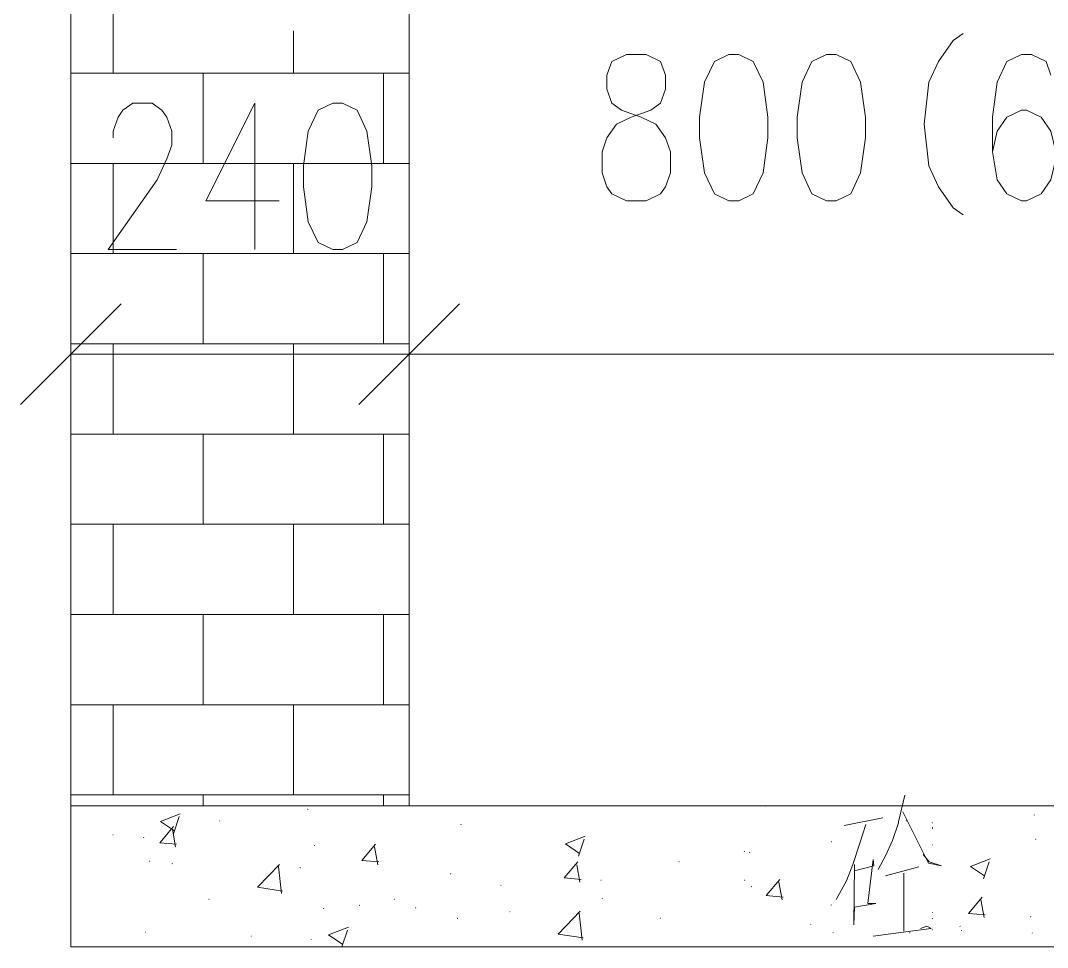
# Model space of a CAD drawing. Header units: millimetres. Extents: x -4415 to 173792, y -78716 to 47289.
# Drawn here: x 9547 to 15921, y -7246 to -1492 of the extents above; entities that cross this region are included whole.
import ezdxf

# ---------------------------------------------------------------- set-up
doc = ezdxf.new("R2010")
doc.units = ezdxf.units.MM

msp = doc.modelspace()

# ---------------------------------------------------------------- hatches: boundary and pattern name
h = msp.add_hatch(color=0)
h.dxf.hatch_style = 2
h.paths.add_polyline_path([(10096.3, -6371), (10092.4, -6367), (10096.3, -6363), (10100.3, -6367)])
h = msp.add_hatch(color=0)
h.dxf.hatch_style = 2
h.paths.add_polyline_path([(10681.4, -6371), (10677.4, -6367), (10681.4, -6363), (10685.4, -6367)])
h = msp.add_hatch(color=0)
h.dxf.hatch_style = 2
h.paths.add_polyline_path([(10681.4, -6371), (10677.4, -6367), (10681.4, -6363), (10685.4, -6367)])
h = msp.add_hatch(color=0)
h.dxf.hatch_style = 2
h.paths.add_polyline_path([(10681.4, -6371), (10677.4, -6367), (10681.4, -6363), (10685.4, -6367)])
h = msp.add_hatch(color=0)
h.dxf.hatch_style = 2
h.paths.add_polyline_path([(10954.1, -6371), (10950.1, -6367), (10954.1, -6363), (10958, -6367)])
h = msp.add_hatch(color=0)
h.dxf.hatch_style = 2
h.paths.add_polyline_path([(10954.1, -6371), (10950.1, -6367), (10954.1, -6363), (10958, -6367)])
h = msp.add_hatch(color=0)
h.dxf.hatch_style = 2
h.paths.add_polyline_path([(11308.3, -6371), (11304.3, -6367), (11308.3, -6363), (11312.3, -6367)])
h = msp.add_hatch(color=0)
h.dxf.hatch_style = 2
h.paths.add_polyline_path([(11490.8, -6371), (11486.8, -6367), (11490.8, -6363), (11494.8, -6367)])
h = msp.add_hatch(color=0)
h.dxf.hatch_style = 2
h.paths.add_polyline_path([(11553.1, -6371), (11549.1, -6367), (11553.1, -6363), (11557, -6367)])
h = msp.add_hatch(color=0)
h.dxf.hatch_style = 2
h.paths.add_polyline_path([(11553.1, -6371), (11549.1, -6367), (11553.1, -6363), (11557, -6367)])
h = msp.add_hatch(color=0)
h.dxf.hatch_style = 2
h.paths.add_polyline_path([(11553.1, -6371), (11549.1, -6367), (11553.1, -6363), (11557, -6367)])
h = msp.add_hatch(color=0)
h.dxf.hatch_style = 2
h.paths.add_polyline_path([(11692.6, -6371), (11688.6, -6367), (11692.6, -6363), (11696.6, -6367)])
h = msp.add_hatch(color=0)
h.dxf.hatch_style = 2
h.paths.add_polyline_path([(12425.8, -6371), (12421.8, -6367), (12425.8, -6363), (12429.8, -6367)])
h = msp.add_hatch(color=0)
h.dxf.hatch_style = 2
h.paths.add_polyline_path([(12425.8, -6371), (12421.8, -6367), (12425.8, -6363), (12429.8, -6367)])
h = msp.add_hatch(color=0)
h.dxf.hatch_style = 2
h.paths.add_polyline_path([(12425.8, -6371), (12421.8, -6367), (12425.8, -6363), (12429.8, -6367)])
h = msp.add_hatch(color=0)
h.dxf.hatch_style = 2
h.paths.add_polyline_path([(12519.2, -6371), (12515.2, -6367), (12519.2, -6363), (12523.2, -6367)])
h = msp.add_hatch(color=0)
h.dxf.hatch_style = 2
h.paths.add_polyline_path([(12519.2, -6371), (12515.2, -6367), (12519.2, -6363), (12523.2, -6367)])
h = msp.add_hatch(color=0)
h.dxf.hatch_style = 2
h.paths.add_polyline_path([(13297.5, -6371), (13293.5, -6367), (13297.5, -6363), (13301.5, -6367)])
h = msp.add_hatch(color=0)
h.dxf.hatch_style = 2
h.paths.add_polyline_path([(13297.5, -6371), (13293.5, -6367), (13297.5, -6363), (13301.5, -6367)])
h = msp.add_hatch(color=0)
h.dxf.hatch_style = 2
h.paths.add_polyline_path([(13297.5, -6371), (13293.5, -6367), (13297.5, -6363), (13301.5, -6367)])
h = msp.add_hatch(color=0)
h.dxf.hatch_style = 2
h.paths.add_polyline_path([(13731.2, -6371), (13727.2, -6367), (13731.2, -6363), (13735.2, -6367)])
h = msp.add_hatch(color=0)
h.dxf.hatch_style = 2
h.paths.add_polyline_path([(13731.2, -6371), (13727.2, -6367), (13731.2, -6363), (13735.2, -6367)])
h = msp.add_hatch(color=0)
h.dxf.hatch_style = 2
h.paths.add_polyline_path([(13905.1, -6371), (13901.1, -6367), (13905.1, -6363), (13909.1, -6367)])
h = msp.add_hatch(color=0)
h.dxf.hatch_style = 2
h.paths.add_polyline_path([(13905.1, -6371), (13901.1, -6367), (13905.1, -6363), (13909.1, -6367)])
h = msp.add_hatch(color=0)
h.dxf.hatch_style = 2
h.paths.add_polyline_path([(14169.2, -6371), (14165.2, -6367), (14169.2, -6363), (14173.1, -6367)])
h = msp.add_hatch(color=0)
h.dxf.hatch_style = 2
h.paths.add_polyline_path([(14169.2, -6371), (14165.2, -6367), (14169.2, -6363), (14173.1, -6367)])
h = msp.add_hatch(color=0)
h.dxf.hatch_style = 2
h.paths.add_polyline_path([(14169.2, -6371), (14165.2, -6367), (14169.2, -6363), (14173.1, -6367)])
h = msp.add_hatch(color=0)
h.dxf.hatch_style = 2
h.paths.add_polyline_path([(14643.7, -6371), (14639.7, -6367), (14643.7, -6363), (14647.6, -6367)])
h = msp.add_hatch(color=0)
h.dxf.hatch_style = 2
h.paths.add_polyline_path([(14942.1, -6371), (14938.1, -6367), (14942.1, -6363), (14946.1, -6367)])
h = msp.add_hatch(color=0)
h.dxf.hatch_style = 2
h.paths.add_polyline_path([(14942.1, -6371), (14938.1, -6367), (14942.1, -6363), (14946.1, -6367)])
h = msp.add_hatch(color=0)
h.dxf.hatch_style = 2
h.paths.add_polyline_path([(15041.9, -6371), (15038, -6367), (15041.9, -6363), (15045.9, -6367)])
h = msp.add_hatch(color=0)
h.dxf.hatch_style = 2
h.paths.add_polyline_path([(15041.9, -6371), (15038, -6367), (15041.9, -6363), (15045.9, -6367)])
h = msp.add_hatch(color=0)
h.dxf.hatch_style = 2
h.paths.add_polyline_path([(15041.9, -6371), (15038, -6367), (15041.9, -6363), (15045.9, -6367)])
h = msp.add_hatch(color=0)
h.dxf.hatch_style = 2
h.paths.add_polyline_path([(15913.6, -6371), (15909.6, -6367), (15913.6, -6363), (15917.6, -6367)])
h = msp.add_hatch(color=0)
h.dxf.hatch_style = 2
h.paths.add_polyline_path([(15913.6, -6371), (15909.6, -6367), (15913.6, -6363), (15917.6, -6367)])
h = msp.add_hatch(color=0)
h.dxf.hatch_style = 2
h.paths.add_polyline_path([(15913.6, -6371), (15909.6, -6367), (15913.6, -6363), (15917.6, -6367)])
h = msp.add_hatch(color=0)
h.dxf.hatch_style = 2
h.paths.add_polyline_path([(9859.1, -6403.2), (9855.1, -6399.2), (9859.1, -6395.2), (9863.1, -6399.2)])
h = msp.add_hatch(color=0)
h.dxf.hatch_style = 2
h.paths.add_polyline_path([(9859.1, -6403.2), (9855.1, -6399.2), (9859.1, -6395.2), (9863.1, -6399.2)])
h = msp.add_hatch(color=0)
h.dxf.hatch_style = 2
h.paths.add_polyline_path([(9859.1, -6403.2), (9855.1, -6399.2), (9859.1, -6395.2), (9863.1, -6399.2)])
h = msp.add_hatch(color=0)
h.dxf.hatch_style = 2
h.paths.add_polyline_path([(11330.8, -6392.4), (11326.9, -6388.5), (11330.8, -6384.5), (11334.8, -6388.5)])
h = msp.add_hatch(color=0)
h.dxf.hatch_style = 2
h.paths.add_polyline_path([(15839.5, -6427.9), (15835.6, -6423.9), (15839.5, -6419.9), (15843.5, -6423.9)])
h = msp.add_hatch(color=0)
h.dxf.hatch_style = 2
h.paths.add_polyline_path([(10783.4, -6464.4), (10779.4, -6460.4), (10783.4, -6456.4), (10787.3, -6460.4)])
h = msp.add_hatch(color=0)
h.dxf.hatch_style = 2
h.paths.add_polyline_path([(12280.9, -6485.8), (12276.9, -6481.9), (12280.9, -6477.9), (12284.9, -6481.9)])
h = msp.add_hatch(color=0)
h.dxf.hatch_style = 2
h.paths.add_polyline_path([(15045.1, -6464.4), (15041.2, -6460.4), (15045.1, -6456.4), (15049.1, -6460.4)])
h = msp.add_hatch(color=0)
h.dxf.hatch_style = 2
h.paths.add_polyline_path([(15207.2, -6476.2), (15203.3, -6472.2), (15207.2, -6468.2), (15211.2, -6472.2)])
h = msp.add_hatch(color=0)
h.dxf.hatch_style = 2
h.paths.add_polyline_path([(15207.2, -6476.2), (15203.3, -6472.2), (15207.2, -6468.2), (15211.2, -6472.2)])
h = msp.add_hatch(color=0)
h.dxf.hatch_style = 2
h.paths.add_polyline_path([(15207.2, -6476.2), (15203.3, -6472.2), (15207.2, -6468.2), (15211.2, -6472.2)])
h = msp.add_hatch(color=0)
h.dxf.hatch_style = 2
h.paths.add_polyline_path([(15207.2, -6504.1), (15203.3, -6500.1), (15207.2, -6496.1), (15211.2, -6500.1)])
h = msp.add_hatch(color=0)
h.dxf.hatch_style = 2
h.paths.add_polyline_path([(15207.2, -6504.1), (15203.3, -6500.1), (15207.2, -6496.1), (15211.2, -6500.1)])
h = msp.add_hatch(color=0)
h.dxf.hatch_style = 2
h.paths.add_polyline_path([(15207.2, -6504.1), (15203.3, -6500.1), (15207.2, -6496.1), (15211.2, -6500.1)])
h = msp.add_hatch(color=0)
h.dxf.hatch_style = 2
h.paths.add_polyline_path([(10121, -6551.3), (10117, -6547.3), (10121, -6543.4), (10125, -6547.3)])
h = msp.add_hatch(color=0)
h.dxf.hatch_style = 2
h.paths.add_polyline_path([(10311, -6567.4), (10307.1, -6563.4), (10311, -6559.5), (10315, -6563.4)])
h = msp.add_hatch(color=0)
h.dxf.hatch_style = 2
h.paths.add_polyline_path([(15207.2, -6511.6), (15203.3, -6507.6), (15207.2, -6503.6), (15211.2, -6507.6)])
h = msp.add_hatch(color=0)
h.dxf.hatch_style = 2
h.paths.add_polyline_path([(15207.2, -6511.6), (15203.3, -6507.6), (15207.2, -6503.6), (15211.2, -6507.6)])
h = msp.add_hatch(color=0)
h.dxf.hatch_style = 2
h.paths.add_polyline_path([(9859.1, -6585.7), (9855.1, -6581.7), (9859.1, -6577.7), (9863.1, -6581.7)])
h = msp.add_hatch(color=0)
h.dxf.hatch_style = 2
h.paths.add_polyline_path([(9859.1, -6585.7), (9855.1, -6581.7), (9859.1, -6577.7), (9863.1, -6581.7)])
h = msp.add_hatch(color=0)
h.dxf.hatch_style = 2
h.paths.add_polyline_path([(9859.1, -6585.7), (9855.1, -6581.7), (9859.1, -6577.7), (9863.1, -6581.7)])
h = msp.add_hatch(color=0)
h.dxf.hatch_style = 2
h.paths.add_polyline_path([(11371.6, -6616.8), (11367.7, -6612.8), (11371.6, -6608.9), (11375.6, -6612.8)])
h = msp.add_hatch(color=0)
h.dxf.hatch_style = 2
h.paths.add_polyline_path([(14579.2, -6594.3), (14575.3, -6590.3), (14579.2, -6586.3), (14583.2, -6590.3)])
h = msp.add_hatch(color=0)
h.dxf.hatch_style = 2
h.paths.add_polyline_path([(14579.2, -6594.3), (14575.3, -6590.3), (14579.2, -6586.3), (14583.2, -6590.3)])
h = msp.add_hatch(color=0)
h.dxf.hatch_style = 2
h.paths.add_polyline_path([(15207.2, -6613.6), (15203.3, -6609.6), (15207.2, -6605.6), (15211.2, -6609.6)])
h = msp.add_hatch(color=0)
h.dxf.hatch_style = 2
h.paths.add_polyline_path([(15207.2, -6613.6), (15203.3, -6609.6), (15207.2, -6605.6), (15211.2, -6609.6)])
h = msp.add_hatch(color=0)
h.dxf.hatch_style = 2
h.paths.add_polyline_path([(15207.2, -6613.6), (15203.3, -6609.6), (15207.2, -6605.6), (15211.2, -6609.6)])
h = msp.add_hatch(color=0)
h.dxf.hatch_style = 2
h.paths.add_polyline_path([(15848.1, -6578.1), (15844.1, -6574.2), (15848.1, -6570.2), (15852.1, -6574.2)])
h = msp.add_hatch(color=0)
h.dxf.hatch_style = 2
h.paths.add_polyline_path([(9859.1, -6644.7), (9855.1, -6640.7), (9859.1, -6636.8), (9863.1, -6640.7)])
h = msp.add_hatch(color=0)
h.dxf.hatch_style = 2
h.paths.add_polyline_path([(9859.1, -6644.7), (9855.1, -6640.7), (9859.1, -6636.8), (9863.1, -6640.7)])
h = msp.add_hatch(color=0)
h.dxf.hatch_style = 2
h.paths.add_polyline_path([(9859.1, -6644.7), (9855.1, -6640.7), (9859.1, -6636.8), (9863.1, -6640.7)])
h = msp.add_hatch(color=0)
h.dxf.hatch_style = 2
h.paths.add_polyline_path([(14040.4, -6654.4), (14036.4, -6650.4), (14040.4, -6646.4), (14044.3, -6650.4)])
h = msp.add_hatch(color=0)
h.dxf.hatch_style = 2
h.paths.add_polyline_path([(14072.6, -6660.8), (14068.6, -6656.8), (14072.6, -6652.9), (14076.5, -6656.8)])
h = msp.add_hatch(color=0)
h.dxf.hatch_style = 2
h.paths.add_polyline_path([(10348.6, -6714.5), (10344.6, -6710.5), (10348.6, -6706.5), (10352.6, -6710.5)])
h = msp.add_hatch(color=0)
h.dxf.hatch_style = 2
h.paths.add_polyline_path([(10488.2, -6729.5), (10484.2, -6725.5), (10488.2, -6721.6), (10492.1, -6725.5)])
h = msp.add_hatch(color=0)
h.dxf.hatch_style = 2
h.paths.add_polyline_path([(11282.5, -6754.2), (11278.6, -6750.2), (11282.5, -6746.3), (11286.5, -6750.2)])
h = msp.add_hatch(color=0)
h.dxf.hatch_style = 2
h.paths.add_polyline_path([(13634.6, -6718.8), (13630.6, -6714.8), (13634.6, -6710.8), (13638.5, -6714.8)])
h = msp.add_hatch(color=0)
h.dxf.hatch_style = 2
h.paths.add_polyline_path([(12216.5, -6792.8), (12212.5, -6788.9), (12216.5, -6784.9), (12220.5, -6788.9)])
h = msp.add_hatch(color=0)
h.dxf.hatch_style = 2
h.paths.add_polyline_path([(12528.9, -6863.7), (12524.9, -6859.7), (12528.9, -6855.8), (12532.8, -6859.7)])
h = msp.add_hatch(color=0)
h.dxf.hatch_style = 2
h.paths.add_polyline_path([(13019.5, -6829.3), (13015.5, -6825.4), (13019.5, -6821.4), (13023.4, -6825.4)])
h = msp.add_hatch(color=0)
h.dxf.hatch_style = 2
h.paths.add_polyline_path([(13150.4, -6832.6), (13146.5, -6828.6), (13150.4, -6824.6), (13154.4, -6828.6)])
h = msp.add_hatch(color=0)
h.dxf.hatch_style = 2
h.paths.add_polyline_path([(14041.4, -6832.6), (14037.5, -6828.6), (14041.4, -6824.6), (14045.4, -6828.6)])
h = msp.add_hatch(color=0)
h.dxf.hatch_style = 2
h.paths.add_polyline_path([(14084.4, -6872.3), (14080.4, -6868.3), (14084.4, -6864.3), (14088.3, -6868.3)])
h = msp.add_hatch(color=0)
h.dxf.hatch_style = 2
h.paths.add_polyline_path([(10716.8, -6949.6), (10712.8, -6945.6), (10716.8, -6941.6), (10720.8, -6945.6)])
h = msp.add_hatch(color=0)
h.dxf.hatch_style = 2
h.paths.add_polyline_path([(11866.5, -6950.7), (11862.6, -6946.7), (11866.5, -6942.7), (11870.5, -6946.7)])
h = msp.add_hatch(color=0)
h.dxf.hatch_style = 2
h.paths.add_polyline_path([(13157.9, -6945.3), (13154, -6941.3), (13157.9, -6937.3), (13161.9, -6941.3)])
h = msp.add_hatch(color=0)
h.dxf.hatch_style = 2
h.paths.add_polyline_path([(9859.1, -6958.2), (9855.1, -6954.2), (9859.1, -6950.2), (9863.1, -6954.2)])
h = msp.add_hatch(color=0)
h.dxf.hatch_style = 2
h.paths.add_polyline_path([(9859.1, -6958.2), (9855.1, -6954.2), (9859.1, -6950.2), (9863.1, -6954.2)])
h = msp.add_hatch(color=0)
h.dxf.hatch_style = 2
h.paths.add_polyline_path([(11428.5, -7008.6), (11424.6, -7004.6), (11428.5, -7000.7), (11432.5, -7004.6)])
h = msp.add_hatch(color=0)
h.dxf.hatch_style = 2
h.paths.add_polyline_path([(11650.8, -6988.2), (11646.8, -6984.3), (11650.8, -6980.3), (11654.7, -6984.3)])
h = msp.add_hatch(color=0)
h.dxf.hatch_style = 2
h.paths.add_polyline_path([(11999.6, -7004.3), (11995.7, -7000.4), (11999.6, -6996.4), (12003.6, -7000.4)])
h = msp.add_hatch(color=0)
h.dxf.hatch_style = 2
h.paths.add_polyline_path([(14579.2, -6986.1), (14575.3, -6982.1), (14579.2, -6978.1), (14583.2, -6982.1)])
h = msp.add_hatch(color=0)
h.dxf.hatch_style = 2
h.paths.add_polyline_path([(12259.4, -7068.7), (12255.5, -7064.8), (12259.4, -7060.8), (12263.4, -7064.8)])
h = msp.add_hatch(color=0)
h.dxf.hatch_style = 2
h.paths.add_polyline_path([(12584.7, -7027.9), (12580.7, -7024), (12584.7, -7020), (12588.7, -7024)])
h = msp.add_hatch(color=0)
h.dxf.hatch_style = 2
h.paths.add_polyline_path([(13518.6, -7067.7), (13514.7, -7063.7), (13518.6, -7059.7), (13522.6, -7063.7)])
h = msp.add_hatch(color=0)
h.dxf.hatch_style = 2
h.paths.add_polyline_path([(15207.2, -7032.2), (15203.3, -7028.3), (15207.2, -7024.3), (15211.2, -7028.3)])
h = msp.add_hatch(color=0)
h.dxf.hatch_style = 2
h.paths.add_polyline_path([(15207.2, -7069.8), (15203.3, -7065.8), (15207.2, -7061.9), (15211.2, -7065.8)])
h = msp.add_hatch(color=0)
h.dxf.hatch_style = 2
h.paths.add_polyline_path([(15207.2, -7069.8), (15203.3, -7065.8), (15207.2, -7061.9), (15211.2, -7065.8)])
h = msp.add_hatch(color=0)
h.dxf.hatch_style = 2
h.paths.add_polyline_path([(15207.2, -7069.8), (15203.3, -7065.8), (15207.2, -7061.9), (15211.2, -7065.8)])
h = msp.add_hatch(color=0)
h.dxf.hatch_style = 2
h.paths.add_polyline_path([(15817, -7060.1), (15813, -7056.2), (15817, -7052.2), (15821, -7056.2)])
h = msp.add_hatch(color=0)
h.dxf.hatch_style = 2
h.paths.add_polyline_path([(14452.6, -7107.4), (14448.6, -7103.4), (14452.6, -7099.4), (14456.5, -7103.4)])
h = msp.add_hatch(color=0)
h.dxf.hatch_style = 2
h.paths.add_polyline_path([(15207.2, -7140.7), (15203.3, -7136.7), (15207.2, -7132.7), (15211.2, -7136.7)])
h = msp.add_hatch(color=0)
h.dxf.hatch_style = 2
h.paths.add_polyline_path([(15207.2, -7140.7), (15203.3, -7136.7), (15207.2, -7132.7), (15211.2, -7136.7)])
h = msp.add_hatch(color=0)
h.dxf.hatch_style = 2
h.paths.add_polyline_path([(15379, -7118.1), (15375, -7114.1), (15379, -7110.2), (15383, -7114.1)])
h = msp.add_hatch(color=0)
h.dxf.hatch_style = 2
h.paths.add_polyline_path([(15387.6, -7146), (15383.6, -7142.1), (15387.6, -7138.1), (15391.6, -7142.1)])
h = msp.add_hatch(color=0)
h.dxf.hatch_style = 2
h.paths.add_polyline_path([(10322.8, -7154.6), (10318.9, -7150.6), (10322.8, -7146.7), (10326.8, -7150.6)])
h = msp.add_hatch(color=0)
h.dxf.hatch_style = 2
h.paths.add_polyline_path([(10978.7, -7179.3), (10974.8, -7175.3), (10978.7, -7171.4), (10982.7, -7175.3)])
h = msp.add_hatch(color=0)
h.dxf.hatch_style = 2
h.paths.add_polyline_path([(11350.2, -7199.7), (11346.2, -7195.7), (11350.2, -7191.8), (11354.1, -7195.7)])
h = msp.add_hatch(color=0)
h.dxf.hatch_style = 2
h.paths.add_polyline_path([(14591.1, -7158.9), (14587.1, -7154.9), (14591.1, -7151), (14595, -7154.9)])
h = msp.add_hatch(color=0)
h.dxf.hatch_style = 2
h.paths.add_polyline_path([(14591.1, -7158.9), (14587.1, -7154.9), (14591.1, -7151), (14595, -7154.9)])
h = msp.add_hatch(color=0)
h.dxf.hatch_style = 2
h.paths.add_polyline_path([(14591.1, -7158.9), (14587.1, -7154.9), (14591.1, -7151), (14595, -7154.9)])
h = msp.add_hatch(color=0)
h.dxf.hatch_style = 2
h.paths.add_polyline_path([(15066.6, -7158.9), (15062.6, -7154.9), (15066.6, -7151), (15070.6, -7154.9)])
h = msp.add_hatch(color=0)
h.dxf.hatch_style = 2
h.paths.add_polyline_path([(15826.7, -7161.1), (15822.7, -7157.1), (15826.7, -7153.1), (15830.6, -7157.1)])
h = msp.add_hatch(color=0)
h.dxf.hatch_style = 2
h.paths.add_polyline_path([(9859.1, -7211.5), (9855.1, -7207.5), (9859.1, -7203.6), (9863.1, -7207.5)])
h = msp.add_hatch(color=0)
h.dxf.hatch_style = 2
h.paths.add_polyline_path([(9859.1, -7211.5), (9855.1, -7207.5), (9859.1, -7203.6), (9863.1, -7207.5)])
h = msp.add_hatch(color=0)
h.dxf.hatch_style = 2
h.paths.add_polyline_path([(9859.1, -7211.5), (9855.1, -7207.5), (9859.1, -7203.6), (9863.1, -7207.5)])
h = msp.add_hatch(color=0)
h.dxf.hatch_style = 2
h.paths.add_polyline_path([(9859.1, -7214.7), (9855.1, -7210.8), (9859.1, -7206.8), (9863.1, -7210.8)])
h = msp.add_hatch(color=0)
h.dxf.hatch_style = 2
h.paths.add_polyline_path([(10311, -7245.9), (10307.1, -7241.9), (10311, -7237.9), (10315, -7241.9)])
h = msp.add_hatch(color=0)
h.dxf.hatch_style = 2
h.paths.add_polyline_path([(10552.6, -7245.9), (10548.6, -7241.9), (10552.6, -7237.9), (10556.5, -7241.9)])
h = msp.add_hatch(color=0)
h.dxf.hatch_style = 2
h.paths.add_polyline_path([(11182.7, -7245.9), (11178.7, -7241.9), (11182.7, -7237.9), (11186.7, -7241.9)])
h = msp.add_hatch(color=0)
h.dxf.hatch_style = 2
h.paths.add_polyline_path([(11290.1, -7245.9), (11286.1, -7241.9), (11290.1, -7237.9), (11294, -7241.9)])
h = msp.add_hatch(color=0)
h.dxf.hatch_style = 2
h.paths.add_polyline_path([(12027.5, -7245.9), (12023.6, -7241.9), (12027.5, -7237.9), (12031.5, -7241.9)])
h = msp.add_hatch(color=0)
h.dxf.hatch_style = 2
h.paths.add_polyline_path([(12027.5, -7245.9), (12023.6, -7241.9), (12027.5, -7237.9), (12031.5, -7241.9)])
h = msp.add_hatch(color=0)
h.dxf.hatch_style = 2
h.paths.add_polyline_path([(12054.4, -7245.9), (12050.4, -7241.9), (12054.4, -7237.9), (12058.4, -7241.9)])
h = msp.add_hatch(color=0)
h.dxf.hatch_style = 2
h.paths.add_polyline_path([(12765, -7245.9), (12761.1, -7241.9), (12765, -7237.9), (12769, -7241.9)])
h = msp.add_hatch(color=0)
h.dxf.hatch_style = 2
h.paths.add_polyline_path([(12765, -7245.9), (12761.1, -7241.9), (12765, -7237.9), (12769, -7241.9)])
h = msp.add_hatch(color=0)
h.dxf.hatch_style = 2
h.paths.add_polyline_path([(12765, -7245.9), (12761.1, -7241.9), (12765, -7237.9), (12769, -7241.9)])
h = msp.add_hatch(color=0)
h.dxf.hatch_style = 2
h.paths.add_polyline_path([(12927.1, -7245.9), (12923.2, -7241.9), (12927.1, -7237.9), (12931.1, -7241.9)])
h = msp.add_hatch(color=0)
h.dxf.hatch_style = 2
h.paths.add_polyline_path([(13503.6, -7245.9), (13499.6, -7241.9), (13503.6, -7237.9), (13507.6, -7241.9)])
h = msp.add_hatch(color=0)
h.dxf.hatch_style = 2
h.paths.add_polyline_path([(13798.8, -7245.9), (13794.8, -7241.9), (13798.8, -7237.9), (13802.8, -7241.9)])
h = msp.add_hatch(color=0)
h.dxf.hatch_style = 2
h.paths.add_polyline_path([(14241.1, -7245.9), (14237.1, -7241.9), (14241.1, -7237.9), (14245.1, -7241.9)])
h = msp.add_hatch(color=0)
h.dxf.hatch_style = 2
h.paths.add_polyline_path([(14241.1, -7245.9), (14237.1, -7241.9), (14241.1, -7237.9), (14245.1, -7241.9)])
h = msp.add_hatch(color=0)
h.dxf.hatch_style = 2
h.paths.add_polyline_path([(14408.6, -7245.9), (14404.6, -7241.9), (14408.6, -7237.9), (14412.5, -7241.9)])
h = msp.add_hatch(color=0)
h.dxf.hatch_style = 2
h.paths.add_polyline_path([(14408.6, -7245.9), (14404.6, -7241.9), (14408.6, -7237.9), (14412.5, -7241.9)])
h = msp.add_hatch(color=0)
h.dxf.hatch_style = 2
h.paths.add_polyline_path([(14670.5, -7245.9), (14666.5, -7241.9), (14670.5, -7237.9), (14674.5, -7241.9)])
h = msp.add_hatch(color=0)
h.dxf.hatch_style = 2
h.paths.add_polyline_path([(14978.6, -7245.9), (14974.6, -7241.9), (14978.6, -7237.9), (14982.6, -7241.9)])
h = msp.add_hatch(color=0)
h.dxf.hatch_style = 2
h.paths.add_polyline_path([(14978.6, -7245.9), (14974.6, -7241.9), (14978.6, -7237.9), (14982.6, -7241.9)])
h = msp.add_hatch(color=0)
h.dxf.hatch_style = 2
h.paths.add_polyline_path([(14978.6, -7245.9), (14974.6, -7241.9), (14978.6, -7237.9), (14982.6, -7241.9)])
h = msp.add_hatch(color=0)
h.dxf.hatch_style = 2
h.paths.add_polyline_path([(15543.2, -7245.9), (15539.3, -7241.9), (15543.2, -7237.9), (15547.2, -7241.9)])
h = msp.add_hatch(color=0)
h.dxf.hatch_style = 2
h.paths.add_polyline_path([(15717.2, -7245.9), (15713.2, -7241.9), (15717.2, -7237.9), (15721.1, -7241.9)])
h = msp.add_hatch(color=0)
h.dxf.hatch_style = 2
h.paths.add_polyline_path([(15717.2, -7245.9), (15713.2, -7241.9), (15717.2, -7237.9), (15721.1, -7241.9)])
h = msp.add_hatch(color=0)
h.dxf.hatch_style = 2
h.paths.add_polyline_path([(15717.2, -7245.9), (15713.2, -7241.9), (15717.2, -7237.9), (15721.1, -7241.9)])

# ---------------------------------------------------------------- linework, layer by layer
at = {"color": 0, "lineweight": 0}
for points in [[(9859.1, 2380.9), (9859.1, -6367)], [(11958.8, 2380.9), (11958.8, -6367)], [(10121, -1819.7), (10121, -1260.4)], [(11958.8, -1525.5), (11958.8, -1497.6)], [(11240.7, -1819.7), (11240.7, -1555.6)], [(11958.8, -1564.2), (11958.8, -1536.3)], [(11958.8, -1602.8), (11958.8, -1574.9)], [(15398.3, -1572.8), (15337.1, -1615.7), (15245.9, -1745.6), (15185.8, -1875.5), (15155.7, -2135.3), (15185.8, -2395.1), (15245.9, -2523.9), (15337.1, -2653.8), (15398.3, -2697.8)], [(11958.8, -1640.4), (11958.8, -1613.5)], [(11958.8, -1679), (11958.8, -1652.2)], [(11958.8, -1717.7), (11958.8, -1690.8)], [(15942.6, -1831.5), (15912.5, -1745.6), (15822.4, -1702.6), (15761.2, -1702.6), (15669.9, -1745.6), (15609.8, -1875.5), (15579.7, -2091.3), (15579.7, -2308.1), (15609.8, -2480.9), (15669.9, -2567.9), (15761.2, -2610.8), (15791.2, -2610.8), (15882.5, -2567.9), (15942.6, -2480.9), (15973.7, -2351), (15973.7, -2308.1), (15942.6, -2178.2), (15882.5, -2091.3), (15791.2, -2048.3), (15761.2, -2048.3), (15669.9, -2091.3), (15609.8, -2178.2), (15579.7, -2308.1)], [(9859.1, -1784.2), (9859.1, -4112.6)], [(11958.8, -1756.3), (11958.8, -1728.4)], [(11958.8, -1795), (11958.8, -1767.1)], [(11958.8, -1784.2), (11958.8, -4112.6)], [(11958.8, -1784.2), (11958.8, -4112.6)], [(9859.1, -1819.7), (11958.8, -1819.7)], [(10680.3, -2380), (10680.3, -1819.7)], [(11800, -2380), (11800, -1819.7)], [(11958.8, -1833.6), (11958.8, -1805.7)], [(11958.8, -1872.3), (11958.8, -1844.4)], [(11958.8, -1909.8), (11958.8, -1883)], [(11958.8, -1948.5), (11958.8, -1921.6)], [(11958.8, -1987.1), (11958.8, -1960.3)], [(10122.1, -2221.1), (10122.1, -2178.2), (10152.1, -2091.3), (10182.2, -2048.3), (10243.4, -2005.4), (10363.6, -2005.4), (10424.8, -2048.3), (10454.9, -2091.3), (10484.9, -2178.2), (10484.9, -2265.2), (10454.9, -2351), (10394.8, -2480.9), (10091, -2913.6), (10515, -2913.6)], [(11000.2, -2005.4), (10697.5, -2610.8), (11151.6, -2610.8)], [(11000.2, -2005.4), (11000.2, -2913.6)], [(11958.8, -2025.8), (11958.8, -1997.9)], [(11958.8, -2064.4), (11958.8, -2036.5)], [(11958.8, -2103.1), (11958.8, -2075.2)], [(11958.8, -2141.7), (11958.8, -2113.8)], [(11958.8, -2180.4), (11958.8, -2152.4)], [(11958.8, -2217.9), (11958.8, -2191.1)], [(11958.8, -2256.6), (11958.8, -2229.7)], [(11958.8, -2295.2), (11958.8, -2268.4)], [(11958.8, -2333.9), (11958.8, -2306)], [(11958.8, -2372.5), (11958.8, -2344.6)], [(9859.1, -2380), (11958.8, -2380)], [(10121, -2939.3), (10121, -2380)], [(11240.7, -2939.3), (11240.7, -2380)], [(11958.8, -2411.2), (11958.8, -2383.2)], [(11958.8, -2449.8), (11958.8, -2421.9)], [(11958.8, -2487.4), (11958.8, -2460.5)], [(11958.8, -2526), (11958.8, -2499.2)], [(11958.8, -2564.7), (11958.8, -2537.8)], [(11958.8, -2603.3), (11958.8, -2575.4)], [(11958.8, -2642), (11958.8, -2614)], [(11958.8, -2680.6), (11958.8, -2652.7)], [(11958.8, -2719.3), (11958.8, -2691.3)], [(11958.8, -2757.9), (11958.8, -2730)], [(11958.8, -2795.5), (11958.8, -2768.6)], [(11958.8, -2834.1), (11958.8, -2807.3)], [(11958.8, -2872.8), (11958.8, -2845.9)], [(11958.8, -2911.4), (11958.8, -2883.5)], [(11958.8, -2950.1), (11958.8, -2922.1)], [(9859.1, -2939.3), (11958.8, -2939.3)], [(10680.3, -3499.7), (10680.3, -2939.3)], [(11800, -3499.7), (11800, -2939.3)], [(11958.8, -2988.7), (11958.8, -2960.8)], [(11958.8, -3027.3), (11958.8, -2999.4)], [(11958.8, -3064.9), (11958.8, -3038.1)], [(11958.8, -3103.6), (11958.8, -3076.7)], [(11958.8, -3142.2), (11958.8, -3115.4)], [(11958.8, -3180.9), (11958.8, -3152.9)], [(10171.5, -3250.6), (9546.7, -3875.4)], [(11646.5, -3875.4), (12271.2, -3250.6)], [(12271.2, -3250.6), (11646.5, -3875.4)], [(11958.8, -3219.5), (11958.8, -3191.6)], [(11958.8, -3258.1), (11958.8, -3230.2)], [(11958.8, -3296.8), (11958.8, -3268.9)], [(11958.8, -3335.4), (11958.8, -3307.5)], [(11958.8, -3373), (11958.8, -3346.2)], [(11958.8, -3411.7), (11958.8, -3384.8)], [(11958.8, -3450.3), (11958.8, -3422.4)], [(9859.1, -3499.7), (11958.8, -3499.7)], [(10121, -4060), (10121, -3499.7)], [(11240.7, -4060), (11240.7, -3499.7)], [(11958.8, -3488.9), (11958.8, -3461)], [(11958.8, -3527.6), (11958.8, -3499.7)], [(11958.8, -3563), (9859.1, -3563)], [(11958.8, -3566.2), (11958.8, -3538.3)], [(11958.8, -3563), (18958, -3563)], [(11958.8, -3604.9), (11958.8, -3577)], [(11958.8, -3642.5), (11958.8, -3615.6)], [(11958.8, -3681.1), (11958.8, -3654.3)], [(11958.8, -3719.7), (11958.8, -3692.9)], [(11958.8, -3758.4), (11958.8, -3730.5)], [(11958.8, -3797), (11958.8, -3769.1)], [(11958.8, -3835.7), (11958.8, -3807.8)], [(11958.8, -3874.3), (11958.8, -3846.4)], [(11958.8, -3911.9), (11958.8, -3885.1)], [(11958.8, -3950.6), (11958.8, -3923.7)], [(11958.8, -3989.2), (11958.8, -3962.4)], [(11958.8, -4027.8), (11958.8, -3999.9)], [(9859.1, -4060), (11958.8, -4060)], [(10680.3, -4619.3), (10680.3, -4060)], [(11800, -4619.3), (11800, -4060)], [(11958.8, -4066.5), (11958.8, -4038.6)], [(11958.8, -4105.1), (11958.8, -4077.2)], [(11958.8, -4143.8), (11958.8, -4115.9)], [(11958.8, -4182.4), (11958.8, -4154.5)], [(11958.8, -4220), (11958.8, -4193.2)], [(11958.8, -4258.6), (11958.8, -4231.8)], [(11958.8, -4297.3), (11958.8, -4270.5)], [(11958.8, -4335.9), (11958.8, -4308)], [(11958.8, -4374.6), (11958.8, -4346.7)], [(11958.8, -4413.2), (11958.8, -4385.3)], [(11958.8, -4451.9), (11958.8, -4424)], [(11958.8, -4489.4), (11958.8, -4462.6)], [(11958.8, -4528.1), (11958.8, -4501.3)], [(11958.8, -4566.7), (11958.8, -4539.9)], [(11958.8, -4605.4), (11958.8, -4577.5)], [(9859.1, -4619.3), (11958.8, -4619.3)], [(10121, -5179.7), (10121, -4619.3)], [(11240.7, -5179.7), (11240.7, -4619.3)], [(11958.8, -4644), (11958.8, -4616.1)], [(11958.8, -4682.7), (11958.8, -4654.8)], [(11958.8, -4721.3), (11958.8, -4693.4)], [(11958.8, -4760), (11958.8, -4732.1)], [(11958.8, -4797.5), (11958.8, -4770.7)], [(11958.8, -4836.2), (11958.8, -4809.3)], [(11958.8, -4874.8), (11958.8, -4848)], [(11958.8, -4913.5), (11958.8, -4885.6)], [(11958.8, -4952.1), (11958.8, -4924.2)], [(11958.8, -4990.8), (11958.8, -4962.9)], [(11958.8, -5029.4), (11958.8, -5001.5)], [(11958.8, -5067), (11958.8, -5040.1)], [(11958.8, -5105.6), (11958.8, -5078.8)], [(11958.8, -5144.3), (11958.8, -5117.4)], [(11958.8, -5182.9), (11958.8, -5155)], [(9859.1, -5179.7), (11958.8, -5179.7)], [(10680.3, -5739), (10680.3, -5179.7)], [(11800, -5739), (11800, -5179.7)], [(11958.8, -5221.6), (11958.8, -5193.7)], [(11958.8, -5260.2), (11958.8, -5232.3)], [(11958.8, -5298.9), (11958.8, -5271)], [(11958.8, -5337.5), (11958.8, -5309.6)], [(11958.8, -5375.1), (11958.8, -5348.2)], [(11958.8, -5413.7), (11958.8, -5386.9)], [(11958.8, -5452.4), (11958.8, -5424.5)], [(11958.8, -5491), (11958.8, -5463.1)], [(11958.8, -5529.7), (11958.8, -5501.8)], [(11958.8, -5568.3), (11958.8, -5540.4)], [(11958.8, -5607), (11958.8, -5579)], [(11958.8, -5644.5), (11958.8, -5617.7)], [(11958.8, -5683.2), (11958.8, -5656.3)], [(11958.8, -5721.8), (11958.8, -5695)], [(11958.8, -5760.5), (11958.8, -5732.6)], [(9859.1, -5739), (11958.8, -5739)], [(10121, -6299.4), (10121, -5739)], [(11240.7, -6299.4), (11240.7, -5739)], [(11958.8, -5799.1), (11958.8, -5771.2)], [(11958.8, -5837.8), (11958.8, -5809.8)], [(11958.8, -5876.4), (11958.8, -5848.5)], [(11958.8, -5914), (11958.8, -5887.1)], [(11958.8, -5952.6), (11958.8, -5925.8)], [(11958.8, -5991.3), (11958.8, -5964.4)], [(11958.8, -6029.9), (11958.8, -6002)], [(11958.8, -6068.6), (11958.8, -6040.6)], [(11958.8, -6107.2), (11958.8, -6079.3)], [(11958.8, -6145.9), (11958.8, -6117.9)], [(11958.8, -6184.5), (11958.8, -6156.6)], [(11958.8, -6222.1), (11958.8, -6195.2)], [(11958.8, -6260.7), (11958.8, -6233.9)], [(9859.1, -6299.4), (11958.8, -6299.4)], [(10680.3, -6367), (10680.3, -6299.4)], [(11800, -6367), (11800, -6299.4)], [(11958.8, -6299.4), (11958.8, -6272.5)], [(11958.8, -6338), (11958.8, -6310.1)], [(15035.5, -6301.5), (14996.8, -6465.8), (14996.8, -6473.3), (14959.3, -6582.8), (14915.3, -6676.2), (14871.2, -6762)], [(9859.1, -6367), (21057.8, -6367)], [(9859.1, -6367), (9859.1, -7241.9)], [(9859.1, -6367), (9859.1, -7241.9)], [(21057.8, -6367), (9859.1, -6367)], [(11987.8, -6367), (11958.8, -6367), (11958.8, -6348.7)], [(12026.5, -6367), (11998.6, -6367)], [(12065.1, -6367), (12037.2, -6367)], [(12103.8, -6367), (12075.9, -6367)], [(12141.3, -6367), (12114.5, -6367)], [(12180, -6367), (12153.1, -6367)], [(12218.6, -6367), (12191.8, -6367)], [(12257.3, -6367), (12229.4, -6367)], [(12295.9, -6367), (12268, -6367)], [(12334.6, -6367), (12306.7, -6367)], [(12373.2, -6367), (12345.3, -6367)], [(12410.8, -6367), (12383.9, -6367)], [(12449.4, -6367), (12422.6, -6367)], [(12488.1, -6367), (12461.2, -6367)], [(12526.7, -6367), (12498.8, -6367)], [(12565.4, -6367), (12537.5, -6367)], [(12604, -6367), (12576.1, -6367)], [(12642.7, -6367), (12614.8, -6367)], [(12681.3, -6367), (12653.4, -6367)], [(12718.9, -6367), (12692, -6367)], [(12757.5, -6367), (12730.7, -6367)], [(12796.2, -6367), (12769.3, -6367)], [(12834.8, -6367), (12806.9, -6367)], [(12873.5, -6367), (12845.6, -6367)], [(12912.1, -6367), (12884.2, -6367)], [(12950.8, -6367), (12922.8, -6367)], [(12988.3, -6367), (12961.5, -6367)], [(13027, -6367), (13000.1, -6367)], [(13065.6, -6367), (13038.8, -6367)], [(13104.3, -6367), (13076.4, -6367)], [(13142.9, -6367), (13115, -6367)], [(13181.6, -6367), (13153.6, -6367)], [(13220.2, -6367), (13192.3, -6367)], [(13258.8, -6367), (13230.9, -6367)], [(13296.4, -6367), (13269.6, -6367)], [(13335.1, -6367), (13308.2, -6367)], [(13373.7, -6367), (13346.9, -6367)], [(13412.4, -6367), (13384.4, -6367)], [(13451, -6367), (13423.1, -6367)], [(13489.6, -6367), (13461.7, -6367)], [(13528.3, -6367), (13500.4, -6367)], [(13565.9, -6367), (13539, -6367)], [(13604.5, -6367), (13577.7, -6367)], [(13643.2, -6367), (13616.3, -6367)], [(13681.8, -6367), (13653.9, -6367)], [(13720.5, -6367), (13692.5, -6367)], [(13759.1, -6367), (13731.2, -6367)], [(13797.7, -6367), (13769.8, -6367)], [(13836.4, -6367), (13808.5, -6367)], [(13874, -6367), (13847.1, -6367)], [(13912.6, -6367), (13885.8, -6367)], [(13951.3, -6367), (13923.3, -6367)], [(13989.9, -6367), (13962, -6367)], [(14028.5, -6367), (14000.6, -6367)], [(14067.2, -6367), (14039.3, -6367)], [(14105.8, -6367), (14077.9, -6367)], [(14143.4, -6367), (14116.6, -6367)], [(14182.1, -6367), (14155.2, -6367)], [(14220.7, -6367), (14193.9, -6367)], [(14259.3, -6367), (14231.4, -6367)], [(14298, -6367), (14270.1, -6367)], [(14336.6, -6367), (14308.7, -6367)], [(14375.3, -6367), (14347.4, -6367)], [(14412.9, -6367), (14386, -6367)], [(14451.5, -6367), (14424.7, -6367)], [(14490.1, -6367), (14463.3, -6367)], [(14528.8, -6367), (14500.9, -6367)], [(14567.4, -6367), (14539.5, -6367)], [(14606.1, -6367), (14578.2, -6367)], [(14644.7, -6367), (14616.8, -6367)], [(14683.4, -6367), (14655.5, -6367)], [(14721, -6367), (14694.1, -6367)], [(14759.6, -6367), (14732.8, -6367)], [(14798.2, -6367), (14771.4, -6367)], [(14836.9, -6367), (14809, -6367)], [(14875.5, -6367), (14847.6, -6367)], [(14914.2, -6367), (14886.3, -6367)], [(14952.8, -6367), (14924.9, -6367)], [(14990.4, -6367), (14963.6, -6367)], [(15029, -6367), (15002.2, -6367)], [(15067.7, -6367), (15040.9, -6367)], [(15106.3, -6367), (15078.4, -6367)], [(15145, -6367), (15117.1, -6367)], [(15183.6, -6367), (15155.7, -6367)], [(15222.3, -6367), (15194.4, -6367)], [(15260.9, -6367), (15233, -6367)], [(15298.5, -6367), (15271.7, -6367)], [(15337.1, -6367), (15310.3, -6367)], [(15375.8, -6367), (15348.9, -6367)], [(15414.4, -6367), (15386.5, -6367)], [(15453.1, -6367), (15425.2, -6367)], [(15491.7, -6367), (15463.8, -6367)], [(15530.4, -6367), (15502.5, -6367)], [(15567.9, -6367), (15541.1, -6367)], [(15606.6, -6367), (15579.7, -6367)], [(15645.2, -6367), (15618.4, -6367)], [(15683.9, -6367), (15656, -6367)], [(15722.5, -6367), (15694.6, -6367)], [(15761.2, -6367), (15733.3, -6367)], [(15799.8, -6367), (15771.9, -6367)], [(15838.5, -6367), (15810.5, -6367)], [(15876, -6367), (15849.2, -6367)], [(15914.7, -6367), (15887.8, -6367)], [(10415.2, -6463.6), (10537.5, -6416.4)], [(10495.7, -6539.8), (10531.1, -6433.5)], [(15024.7, -6403.5), (15182.6, -6723.4), (15264.1, -6738.4), (15187.9, -6714.8), (15150.3, -6668.6)], [(10410.9, -6595.6), (10495.7, -6494.7)], [(10415.2, -6463.6), (10502.1, -6521.6)], [(14795, -6481.9), (14757.4, -6597.8), (14713.4, -6730.9), (14674.8, -6831.8), (14609.3, -6948.8)], [(14899.2, -6442.1), (14658.7, -6489.4)], [(10509.6, -6621.4), (10489.2, -6511.9)], [(12929.3, -6603.2), (13051.7, -6555.9)], [(10410.9, -6595.6), (10515, -6604.2)], [(11665.8, -6705.1), (11750.6, -6604.2)], [(11764.5, -6732), (11744.1, -6621.4)], [(12929.3, -6603.2), (13016.2, -6662.2)], [(13010.9, -6679.4), (13046.3, -6574.2)], [(11017.4, -6872.6), (11153.7, -6730.9)], [(11166.6, -6910.2), (11147.3, -6743.8)], [(11665.8, -6705.1), (11769.9, -6713.7)], [(12920.7, -6814.6), (13005.5, -6714.8)], [(13019.5, -6841.5), (12999.1, -6732)], [(14724.2, -6730.9), (14718.8, -7104.5), (14724.2, -6996.1), (14855.1, -6972.4), (14805.8, -6972.4), (14839, -6699.8), (14844.4, -6738.4), (14724.2, -6769.6)], [(15122.4, -6745.9), (14915.3, -6800.7)], [(15443.4, -6743.8), (15565.8, -6696.6)], [(15443.4, -6743.8), (15530.4, -6801.8)], [(15525, -6820), (15560.4, -6713.7)], [(12920.7, -6814.6), (13025.9, -6824.3)], [(15030.1, -6785.7), (15030.1, -7144.2)], [(11017.4, -6872.6), (11173, -6896.2)], [(14175.6, -6924.1), (14260.4, -6824.3)], [(14274.4, -6951), (14254, -6841.5)], [(14175.6, -6924.1), (14280.8, -6933.8)], [(15430.5, -7034.7), (15515.3, -6933.8)], [(15529.3, -7060.5), (15508.9, -6951)], [(12884.2, -7162.5), (13020.5, -7019.7)], [(13033.4, -7200), (13014.1, -7033.6)], [(15430.5, -7034.7), (15535.7, -7043.3)], [(11458.6, -7167.8), (11582, -7120.6)], [(11541.3, -7241.9), (11575.6, -7137.8)], [(14839, -7175.3), (15198.7, -7128.1), (15171.8, -7113.1), (15133.2, -7128.1)], [(11458.6, -7167.8), (11546.6, -7226.9)], [(12884.2, -7162.5), (13039.9, -7186.1)], [(9859.1, -7241.9), (21057.8, -7241.9)]]:
    msp.add_lwpolyline(points, dxfattribs=at)
for points in [[(13308.2, -1702.6), (13217, -1745.6), (13186.9, -1831.5), (13186.9, -1918.4), (13217, -2005.4), (13277.1, -2048.3), (13398.4, -2091.3), (13489.6, -2135.3), (13549.8, -2221.1), (13580.9, -2308.1), (13580.9, -2438), (13549.8, -2523.9), (13519.7, -2567.9), (13429.5, -2610.8), (13308.2, -2610.8), (13217, -2567.9), (13186.9, -2523.9), (13156.9, -2438), (13156.9, -2308.1), (13186.9, -2221.1), (13247, -2135.3), (13338.3, -2091.3), (13459.6, -2048.3), (13519.7, -2005.4), (13549.8, -1918.4), (13549.8, -1831.5), (13519.7, -1745.6), (13429.5, -1702.6)], [(13943.7, -1702.6), (13853.6, -1745.6), (13792.4, -1875.5), (13762.3, -2091.3), (13762.3, -2221.1), (13792.4, -2438), (13853.6, -2567.9), (13943.7, -2610.8), (14004.9, -2610.8), (14095.1, -2567.9), (14156.3, -2438), (14186.3, -2221.1), (14186.3, -2091.3), (14156.3, -1875.5), (14095.1, -1745.6), (14004.9, -1702.6)], [(14550.3, -1702.6), (14459, -1745.6), (14397.8, -1875.5), (14367.8, -2091.3), (14367.8, -2221.1), (14397.8, -2438), (14459, -2567.9), (14550.3, -2610.8), (14610.4, -2610.8), (14701.6, -2567.9), (14761.7, -2438), (14791.8, -2221.1), (14791.8, -2091.3), (14761.7, -1875.5), (14701.6, -1745.6), (14610.4, -1702.6)], [(11484.4, -2005.4), (11394.2, -2048.3), (11333, -2178.2), (11302.9, -2395.1), (11302.9, -2523.9), (11333, -2740.7), (11394.2, -2870.6), (11484.4, -2913.6), (11545.5, -2913.6), (11635.7, -2870.6), (11696.9, -2740.7), (11727, -2523.9), (11727, -2395.1), (11696.9, -2178.2), (11635.7, -2048.3), (11545.5, -2005.4)]]:
    msp.add_lwpolyline(points, close=True, dxfattribs=at)

doc.saveas('drawing.dxf')
